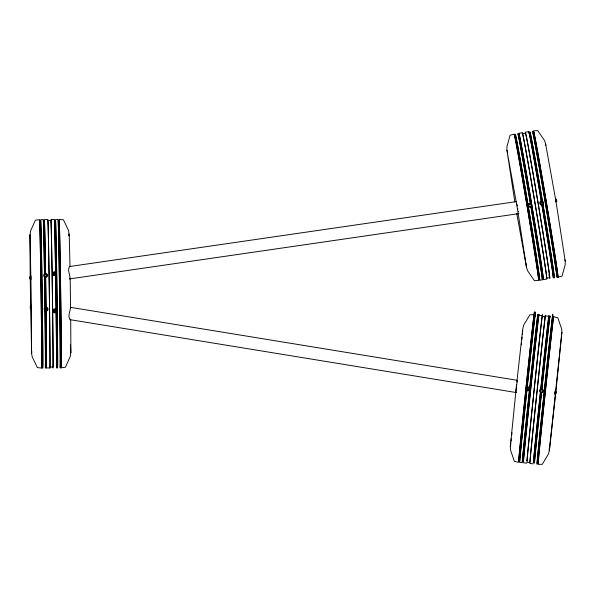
<?xml version="1.0" encoding="UTF-8"?>
<svg xmlns="http://www.w3.org/2000/svg" width="595" height="595" viewBox="0 0 595 595"><rect width="100%" height="100%" fill="white"/><g stroke="black" fill="none" stroke-linecap="round" stroke-linejoin="round"><path stroke-width="0.89" d="M30.226 278.557L31.595 353.437L32.16 356.762L37.381 367.621L41.598 368.022A74.182 0.469 89.2 0 0 41.07 293.893A74.182 0.469 89.2 0 0 39.605 219.674L35.395 220.187L30.471 231.18L29.921 236.535L30.211 277.657M69.146 236.007L68.648 230.667L63.427 219.808L59.21 219.406A74.182 0.469 89.2 0 1 60.683 293.632A74.182 0.469 89.2 0 1 61.211 367.762L65.413 367.241L70.344 356.249L70.887 350.894L70.708 319.627M522.328 334.598L522.722 330.366M521.324 344.847L521.488 343.137M521.83 339.715L522.083 337.149M516.564 384.712L510.324 446.607L510.488 449.976L514.385 461.37L518.52 462.278M516.854 382.005L522.849 328.336L523.719 325.078L529.914 314.748L534.154 314.733M555.901 391.666L561.859 332.471L561.695 329.102L557.798 317.7L553.655 316.8A74.182 0.394 -84 0 0 545.459 390.491A74.182 0.394 -84 0 0 538.029 464.338L542.261 464.331L548.456 454L549.326 450.735L555.804 392.566M511.7 435.302L511.99 432.744M554.845 393.905L555.232 390.565M554.986 394.5L555.44 390.588M510.815 442.918L510.324 446.607L510.755 444.971M511.016 441.237L511.313 438.716M31.832 351.771L31.595 353.437L31.171 294.019L29.995 234.519M68.975 235.665L69.213 233.991L69.987 266.441M46.737 309.378L46.715 308.85M540.833 390.707L541.086 390.238M561.427 334.1L561.859 332.471L549.326 450.735L549.2 448.206M70.612 319.002L70.232 319.693L69.756 319.366C67.704 315.551 70.24 311.401 70.522 307.511M517.3 380.488L515.91 390.893L516.215 392.544M54.078 273.41L54.435 273.031M45.532 308.731L45.555 309.564M541.108 202.597L541.13 203.438M69.838 278.869C70.738 275.002 66.766 270.249 69.645 266.515L516.319 201.623M46.06 275.954L46.157 274.987M527.46 388.312L527.363 389.279L528.182 389.472M46.529 309.66L45.689 309.69M54.286 310.337L55.119 310.307M45.808 308.5L46.336 308.485M55 311.497L54.48 311.512M527.609 388.215L528.137 388.2M518.899 133.31L522.336 132.737M525.348 132.231L528.784 131.659M533.514 130.87L537.746 130.625L544.551 140.569L545.608 143.774L556.102 202.226L565.213 261.071L565.25 264.448L562.044 276.058L557.969 277.203M555.626 199.392L556.496 199.258L556.823 201.452L555.946 201.579M555.789 200.485L556.66 200.359M69.533 278.914L518.996 213.605M40.691 219.659L43.309 219.622M44.394 219.607L47.883 219.562A74.182 0.469 89.2 0 1 49.355 293.781A74.182 0.469 89.2 0 1 49.876 367.911L46.395 367.963A74.182 0.469 89.2 0 0 46.09 311.252M55.506 219.458L58.124 219.421A74.182 0.469 89.2 0 1 59.597 293.64A74.182 0.469 89.2 0 1 60.117 367.777M30.628 276.727L29.75 276.727L29.75 278.943L30.628 278.943M29.75 277.835L30.628 277.835M30.3 307.288L31.178 307.288M526.85 462.233L529.885 462.553A73.267 0.387 -84 0 1 537.226 389.621A74.182 0.394 -84 0 1 545.422 315.93L548.888 316.295A74.182 0.394 -84 0 0 540.788 389.078A73.267 0.387 -84 0 1 548.791 317.209M523.288 462.784L526.754 463.148M533.261 463.84L529.788 463.468A74.182 0.394 -84 0 1 537.218 389.621A73.267 0.387 -84 0 1 545.325 316.845L542.29 316.518A73.267 0.387 -84 0 0 533.522 395.66A73.267 0.387 -84 0 0 527.036 461.132M555.239 392.544L556.117 392.648M70.671 307.362L517.077 380.279M70.522 319.746L516.021 392.514M54.963 273.008L55.35 273.373M54.48 274.295L54.093 273.938M518.342 211.337L518.52 211.783M507.721 152.64L506.925 150.238L506.888 146.861L510.094 135.251L514.169 134.098A74.182 0.892 80.5 0 1 527.259 207.023A74.182 0.892 80.5 0 1 538.624 280.438L534.392 280.676L527.587 270.74L526.53 267.534L516.787 213.546M564.871 259.777L565.213 261.071M70.537 351.251L70.812 352.909L70.522 344.929M30.137 235.352L30.561 237.844M514.854 201.936L506.925 150.238L517.419 208.689L526.53 267.534L526.493 264.165M517.806 208.629L517.873 209.068M555.47 198.544L555.961 201.869M555.403 199.548L555.752 201.898M517.122 204.494L517.315 205.952M545.712 145.135L545.608 143.774L545.63 145.455M70.173 278.096L70.574 307.972M31.423 305.317L31.423 309.259M31.215 305.317L31.215 309.259M30.873 275.864L30.873 279.806M30.665 275.864L30.665 279.806M522.373 133.89A74.182 0.892 80.5 0 1 534.362 199.273A74.182 0.892 80.5 0 1 546.79 279.077L543.354 279.65A74.182 0.892 80.5 0 0 530.918 199.853A74.182 0.892 80.5 0 0 518.937 134.47M515.285 135.08A74.182 0.892 80.5 0 1 527.267 200.463A74.182 0.892 80.5 0 1 539.702 280.26L542.276 279.829A74.182 0.892 80.5 0 0 530.918 206.413M517.821 133.488A74.182 0.892 80.5 0 1 530.465 203.698A73.267 0.885 80.5 0 0 517.977 134.396M531.052 207.313A73.267 0.885 80.5 0 1 542.127 278.921M519.048 134.217A73.267 0.885 80.5 0 1 531.528 203.557M531.982 206.234A73.267 0.885 80.5 0 1 543.198 278.743M514.325 135.006A73.267 0.885 80.5 0 1 527.252 207.03A73.267 0.885 80.5 0 1 538.475 279.531M515.396 134.827A73.267 0.885 80.5 0 1 528.323 206.852A73.267 0.885 80.5 0 1 539.546 279.353M528.821 132.819A74.182 0.892 80.5 0 1 541.272 200.954A73.267 0.885 80.5 0 0 528.94 132.566M541.874 204.583A74.182 0.892 80.5 0 1 553.238 277.999M541.866 204.583A73.267 0.885 80.5 0 1 553.09 277.091M549.163 276.139A74.182 0.892 80.5 0 1 548.873 274.771M525.385 133.392A74.182 0.892 80.5 0 1 537.367 198.775A74.182 0.892 80.5 0 1 549.802 278.572M530.011 132.388A73.267 0.885 80.5 0 1 542.491 201.727M554.161 276.913A73.267 0.885 80.5 0 0 542.938 204.405A74.182 0.892 80.5 0 1 553.975 276.742M529.9 132.633A74.182 0.892 80.5 0 1 542.499 201.69M532.473 132.202A74.182 0.892 80.5 0 1 544.462 197.592A74.182 0.892 80.5 0 1 556.89 277.389M532.592 131.956A73.267 0.885 80.5 0 1 545.518 203.973A73.267 0.885 80.5 0 1 556.741 276.482M533.7 132.916A73.267 0.885 80.5 0 1 546.597 203.795A73.267 0.885 80.5 0 1 557.485 275.24M533.708 133.429A74.182 0.892 80.5 0 1 546.604 203.795A74.182 0.892 80.5 0 1 557.329 274.778M518.706 461.162A74.182 0.394 -84 0 1 525.95 388.431A73.267 0.387 -84 0 1 534.057 315.647M525.95 388.431A74.182 0.394 -84 0 1 534.102 315.871M527.125 460.656A74.182 0.394 -84 0 1 533.172 398.933A74.182 0.394 -84 0 1 542.387 315.603L538.921 315.238A74.182 0.394 -84 0 0 530.041 395.37A74.182 0.394 -84 0 0 523.474 461.668M527.133 387.635A74.182 0.394 -84 0 1 535.188 315.982M537.835 315.127A74.182 0.394 -84 0 0 529.639 388.818A74.182 0.394 -84 0 0 522.209 462.665L519.606 462.389A74.182 0.394 -84 0 1 526.843 390.365A73.267 0.387 -84 0 0 519.703 461.475M523.035 456.231A73.267 0.387 -84 0 1 522.834 457.912M522.306 461.75A73.267 0.387 -84 0 1 529.639 388.818A73.267 0.387 -84 0 1 537.739 316.042M523.384 461.869A73.267 0.387 -84 0 1 530.725 388.937A73.267 0.387 -84 0 1 538.825 316.153M518.617 461.363A73.267 0.387 -84 0 1 525.861 389.331M527.14 387.643A73.267 0.387 -84 0 1 535.143 315.767M533.626 461.341A74.182 0.394 -84 0 1 540.498 391.815M533.715 460.456A73.267 0.387 -84 0 1 533.418 462.65M533.358 462.925A73.267 0.387 -84 0 1 540.409 392.693M534.436 463.036A73.267 0.387 -84 0 1 541.487 392.812M549.877 317.321A73.267 0.387 -84 0 0 541.874 389.204A74.182 0.394 -84 0 1 549.973 316.406M534.526 462.843A74.182 0.394 -84 0 1 541.48 392.841M536.943 464.226A74.182 0.394 -84 0 1 545.057 383.939A74.182 0.394 -84 0 1 552.524 317.819M537.04 463.312A73.267 0.387 -84 0 1 544.38 390.38A73.267 0.387 -84 0 1 552.48 317.604M538.125 463.423A73.267 0.387 -84 0 1 545.459 390.491A73.267 0.387 -84 0 1 553.558 317.715M44.328 220.73A74.182 0.469 89.2 0 1 45.577 273.7M45.629 277.3A74.182 0.469 89.2 0 1 46.046 307.637M40.624 220.775A74.182 0.469 89.2 0 1 42.074 287.407A74.182 0.469 89.2 0 1 42.691 368.007M43.242 220.745A74.182 0.469 89.2 0 1 44.491 273.715M44.528 276.422A74.182 0.469 89.2 0 1 44.952 307.652M44.989 310.367A74.182 0.469 89.2 0 1 45.302 367.978M43.316 220.544A73.267 0.469 89.2 0 1 44.484 273.968M44.528 276.638A73.267 0.469 89.2 0 1 44.945 307.481M44.989 311.044A73.267 0.469 89.2 0 1 45.287 367.055M44.409 220.529A73.267 0.469 89.2 0 1 45.577 273.953M45.614 276.623A73.267 0.469 89.2 0 1 46.038 307.466M46.075 311.029A73.267 0.469 89.2 0 1 46.38 367.041M39.612 220.589A73.267 0.469 89.2 0 1 41.07 293.893A73.267 0.469 89.2 0 1 41.583 367.108M40.705 220.574A73.267 0.469 89.2 0 1 42.156 293.878A73.267 0.469 89.2 0 1 42.676 367.093M55.573 271.714A74.182 0.469 89.2 0 0 54.42 219.473L50.932 219.518A74.182 0.469 89.2 0 1 52.405 293.737A74.182 0.469 89.2 0 1 52.933 367.874M55.625 275.381A74.182 0.469 89.2 0 1 56.101 310.218M56.131 312.888A74.182 0.469 89.2 0 1 56.413 367.822M54.428 220.388A73.267 0.469 89.2 0 1 55.573 271.989M55.64 276.489A73.267 0.469 89.2 0 1 56.094 310.01M56.123 312.65A73.267 0.469 89.2 0 1 56.406 366.907M55.521 220.373A73.267 0.469 89.2 0 1 56.674 272.882M56.703 274.719A73.267 0.469 89.2 0 1 57.492 366.892M55.417 221.972A74.182 0.469 89.2 0 1 56.845 283.993A74.182 0.469 89.2 0 1 57.507 367.807M58.132 220.343A73.267 0.469 89.2 0 1 59.589 293.64A73.267 0.469 89.2 0 1 60.11 366.855M59.225 220.329A73.267 0.469 89.2 0 1 60.675 293.625A73.267 0.469 89.2 0 1 61.196 366.84M555.373 391.443L555.113 393.652L555.99 393.749L556.243 391.547L555.373 391.443M44.989 274.31L44.35 275.418L44.989 276.526L46.269 276.526L46.908 275.418L46.269 274.31L44.989 274.31M54.078 272.547L53.438 273.655L54.078 274.764L55.357 274.764L55.997 273.655L55.357 272.547L54.078 272.547M45.451 308.024L44.811 309.132L45.451 310.24L46.73 310.24L47.369 309.132L46.73 308.024L45.451 308.024M54.078 309.757L53.438 310.865L54.078 311.973L55.357 311.973L55.997 310.865L55.357 309.757L54.078 309.757M529.334 204.115L528.695 205.223L529.334 206.331L530.614 206.331L531.253 205.223L530.614 204.115L529.334 204.115M541.026 201.891L540.386 202.999L541.026 204.107L542.305 204.107L542.945 202.999L542.305 201.891L541.026 201.891M527.252 387.739L526.612 388.847L527.252 389.956L528.538 389.956L529.178 388.847L528.538 387.739L527.252 387.739M540.877 389.666L540.238 390.774L540.877 391.882L542.164 391.882L542.804 390.774L542.164 389.666L540.877 389.666M525.497 133.139L522.492 133.644A73.267 0.885 80.5 0 1 535.418 205.662A73.267 0.885 80.5 0 1 546.641 278.17L549.646 277.664A73.267 0.885 80.5 0 0 538.43 205.163A73.267 0.885 80.5 0 0 525.497 133.139M50.947 220.44L47.898 220.477A73.267 0.469 89.2 0 1 49.348 293.781A73.267 0.469 89.2 0 1 49.868 366.996L52.918 366.951A73.267 0.469 89.2 0 0 52.397 293.737A73.267 0.469 89.2 0 0 50.947 220.44M31.178 306.18L30.3 306.18L30.3 308.396L31.178 308.396L31.178 306.18M540.535 392.477A1.971 1.971 0 0 0 543.488 390.774A1.971 1.971 0 0 0 540.535 389.063A1.971 1.971 0 0 0 540.535 392.477M44.64 277.129A1.971 1.971 0 0 0 47.6 275.418A1.971 1.971 0 0 0 44.64 273.715A1.971 1.971 0 0 0 44.64 277.129M540.684 204.71A1.971 1.971 0 0 0 543.637 202.999A1.971 1.971 0 0 0 540.684 201.296A1.971 1.971 0 0 0 540.684 204.71M53.736 312.576A1.971 1.971 0 0 0 56.689 310.865A1.971 1.971 0 0 0 53.736 309.162A1.971 1.971 0 0 0 53.736 312.576M45.108 310.835A1.971 1.971 0 0 0 48.061 309.132A1.971 1.971 0 0 0 45.108 307.422A1.971 1.971 0 0 0 45.108 310.835M53.736 275.359A1.971 1.971 0 0 0 56.689 273.655A1.971 1.971 0 0 0 53.736 271.952A1.971 1.971 0 0 0 53.736 275.359M528.992 206.926A1.971 1.971 0 0 0 531.945 205.223A1.971 1.971 0 0 0 528.992 203.52A1.971 1.971 0 0 0 528.992 206.926M526.91 390.551A1.971 1.971 0 0 0 529.862 388.847A1.971 1.971 0 0 0 526.91 387.137A1.971 1.971 0 0 0 526.91 390.551"/></g></svg>
